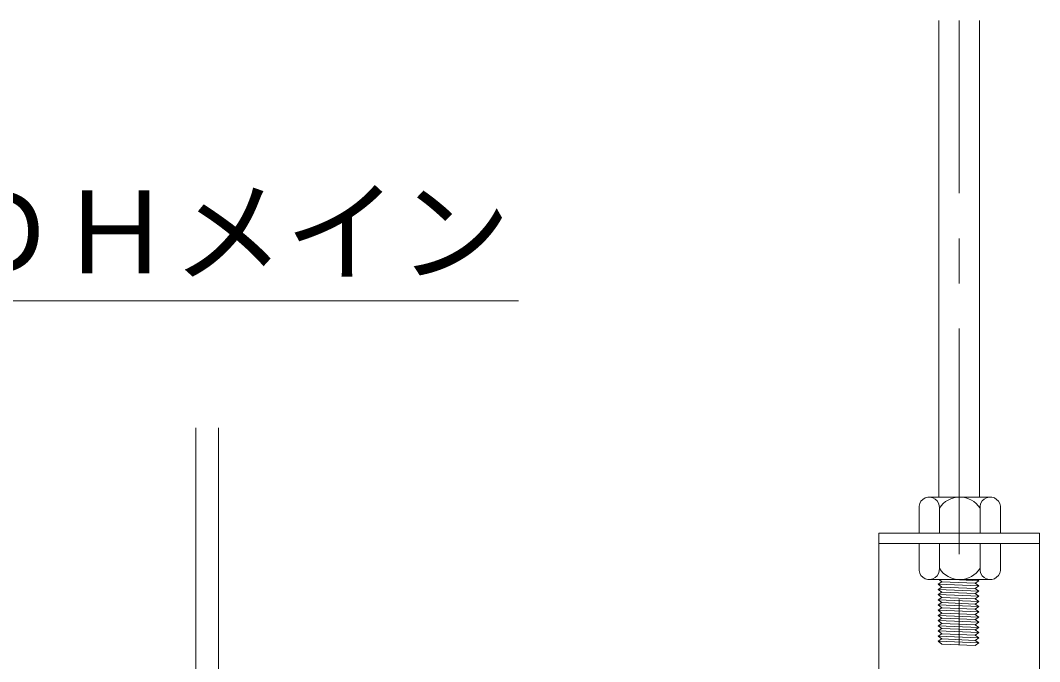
# Model space of a CAD drawing. Units: millimetres, scale not verified. Extents: x -2077 to 2023, y -1433 to 1417.
# Drawn here: x 1396.2 to 1621.9, y 764 to 906.1 of the extents above; entities that cross this region are included whole.
import ezdxf
from ezdxf.enums import TextEntityAlignment as Align

# ---------------------------------------------------------------- set-up
doc = ezdxf.new("R2010")
doc.units = ezdxf.units.MM
doc.header["$LTSCALE"] = 10
doc.linetypes.add('CHAIN1', pattern=[8, 5, -1, 1, -1])
doc.layers.add('1-0_断面', color=7, linetype='Continuous', lineweight=9)
doc.layers.add('1-2_文字', color=7, linetype='Continuous', lineweight=9)
doc.styles.add('ＭＳ ゴシック', font='')
doc.styles.get('ＭＳ ゴシック').set_extended_font_data('MS Gothic')

msp = doc.modelspace()

# ---------------------------------------------------------------- linework, layer by layer
at = {"layer": '1-0_断面'}
for p, q in [((1599.61, 906.13), (1599.61, 800.52)), ((1608.61, 906.13), (1608.61, 800.52)), ((1435.07, 815.83), (1435.07, 718.5)), ((1440.07, 815.83), (1440.07, 715.83)), ((1610.99, 800.52), (1597.49, 800.52)), ((1595.24, 798.49), (1595.24, 792.52)), ((1599.74, 798.02), (1599.74, 792.52)), ((1608.74, 798.02), (1608.74, 792.52)), ((1613.24, 798.49), (1613.24, 792.52)), ((1586.3, 750.35), (1586.3, 792.52)), ((1621.93, 792.52), (1586.3, 792.52)), ((1621.93, 745.2), (1621.93, 792.52)), ((1621.93, 790.23), (1586.3, 790.23)), ((1595.24, 784.24), (1595.24, 790.22)), ((1599.74, 784.72), (1599.74, 790.22)), ((1608.74, 784.72), (1608.74, 790.22)), ((1613.24, 784.24), (1613.24, 790.22)), ((1610.99, 782.22), (1597.49, 782.22)), ((1599.48, 781.2), (1600.28, 781.71)), ((1599.48, 781.2), (1600.28, 780.56)), ((1608.48, 780.83), (1599.48, 781.2)), ((1599.65, 782.22), (1600.28, 781.71)), ((1607.68, 781.41), (1600.28, 781.71)), ((1608.48, 781.98), (1602.75, 782.22)), ((1608.48, 781.98), (1607.68, 781.41)), ((1608.48, 780.83), (1607.68, 781.41)), ((1608.48, 781.98), (1608.16, 782.22)), ((1599.48, 780.05), (1600.28, 780.56)), ((1599.48, 780.05), (1600.28, 779.41)), ((1608.48, 779.68), (1599.48, 780.05)), ((1599.48, 778.9), (1600.28, 779.41)), ((1599.48, 778.9), (1600.28, 778.26)), ((1608.48, 778.53), (1599.48, 778.9)), ((1607.68, 780.26), (1600.28, 780.56)), ((1607.68, 779.11), (1600.28, 779.41)), ((1608.48, 780.83), (1607.68, 780.26)), ((1608.48, 779.68), (1607.68, 780.26)), ((1608.48, 779.68), (1607.68, 779.11)), ((1608.48, 778.53), (1607.68, 779.11)), ((1599.48, 777.75), (1600.28, 778.26)), ((1599.48, 777.75), (1600.28, 777.11)), ((1608.48, 777.38), (1599.48, 777.75)), ((1599.48, 776.6), (1600.28, 777.11)), ((1599.48, 776.6), (1600.28, 775.96)), ((1608.48, 776.23), (1599.48, 776.6)), ((1607.68, 777.96), (1600.28, 778.26)), ((1607.68, 776.81), (1600.28, 777.11)), ((1608.48, 778.53), (1607.68, 777.96)), ((1608.48, 777.38), (1607.68, 777.96)), ((1608.48, 777.38), (1607.68, 776.81)), ((1608.48, 776.23), (1607.68, 776.81)), ((1599.48, 775.45), (1600.28, 775.96)), ((1599.48, 775.45), (1600.28, 774.81)), ((1608.48, 775.08), (1599.48, 775.45)), ((1599.48, 774.3), (1600.28, 774.81)), ((1599.48, 774.3), (1600.28, 773.66)), ((1608.48, 773.93), (1599.48, 774.3)), ((1607.68, 775.66), (1600.28, 775.96)), ((1607.68, 774.51), (1600.28, 774.81)), ((1608.48, 776.23), (1607.68, 775.66)), ((1608.48, 775.08), (1607.68, 775.66)), ((1608.48, 775.08), (1607.68, 774.51)), ((1608.48, 773.93), (1607.68, 774.51)), ((1599.48, 773.15), (1600.28, 773.66)), ((1599.48, 773.15), (1600.28, 772.51)), ((1608.48, 772.78), (1599.48, 773.15)), ((1599.48, 772), (1600.28, 772.51)), ((1599.48, 772), (1600.28, 771.36)), ((1608.48, 771.63), (1599.48, 772)), ((1607.68, 773.36), (1600.28, 773.66)), ((1607.68, 772.21), (1600.28, 772.51)), ((1608.48, 773.93), (1607.68, 773.36)), ((1608.48, 772.78), (1607.68, 773.36)), ((1608.48, 772.78), (1607.68, 772.21)), ((1608.48, 771.63), (1607.68, 772.21)), ((1599.48, 770.85), (1600.28, 771.36)), ((1599.48, 770.85), (1600.28, 770.21)), ((1608.48, 770.48), (1599.48, 770.85)), ((1599.48, 769.7), (1600.28, 770.21)), ((1599.48, 769.7), (1600.28, 769.06)), ((1608.48, 769.33), (1599.48, 769.7)), ((1607.68, 771.06), (1600.28, 771.36)), ((1607.68, 769.91), (1600.28, 770.21)), ((1608.48, 771.63), (1607.68, 771.06)), ((1608.48, 770.48), (1607.68, 771.06)), ((1608.48, 770.48), (1607.68, 769.91)), ((1608.48, 769.33), (1607.68, 769.91)), ((1599.48, 768.55), (1600.28, 769.06)), ((1599.48, 768.55), (1600.28, 767.91)), ((1608.48, 768.18), (1599.48, 768.55)), ((1607.68, 768.76), (1600.28, 769.06)), ((1607.68, 767.61), (1600.28, 767.91)), ((1608.48, 769.33), (1607.68, 768.76)), ((1608.48, 768.18), (1607.68, 768.76)), ((1608.48, 768.18), (1607.68, 767.61))]:
    msp.add_line(p, q, dxfattribs=at)
at = {"layer": '1-0_断面', "color": 4, "linetype": 'CHAIN1'}
msp.add_line((1604.11, 547.83), (1604.11, 906.13), dxfattribs=at)
at = {"layer": '1-0_断面'}
for centre, radius, start, end in [((1597.49, 798.25), 2.26, 353.9744, 173.9748), ((1604.24, 795.22), 5.3, 31.8908, 148.1092), ((1610.99, 798.25), 2.26, 6.0252, 186.0256), ((1597.49, 784.48), 2.26, 186.0252, 6.0256), ((1604.24, 787.52), 5.3, 211.8908, 328.1092), ((1610.99, 784.48), 2.26, 173.9744, 353.9747)]:
    msp.add_arc(centre, radius, start, end, dxfattribs=at)
at = {"layer": '1-2_文字'}
msp.add_line((1382.2, 843.98), (1506.53, 843.98), dxfattribs=at)

# ---------------------------------------------------------------- texts
at = {"layer": '1-2_文字', "style": 'ＭＳ ゴシック'}
msp.add_text('ＤＨメイン', height=18.33, dxfattribs=at).set_placement((1379.8, 844.6), align=Align.BOTTOM_LEFT)

doc.saveas('drawing.dxf')
